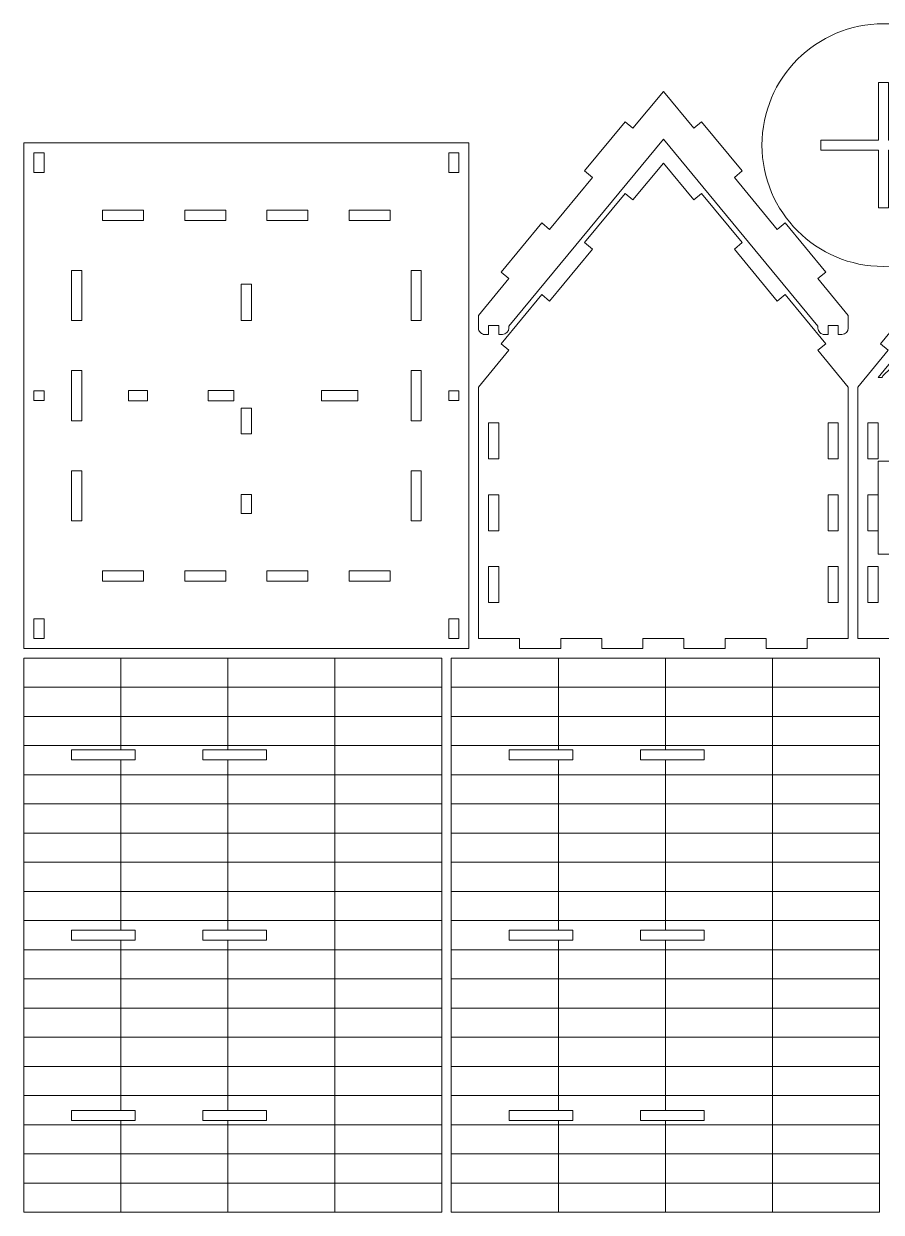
# Model space of a CAD drawing. Header units: millimetres. Extents: x -281 to 281, y -187 to 187.
# Drawn here: x -281 to -11.9, y -186.6 to 186.6 of the extents above; entities that cross this region are included whole.
import ezdxf

# ---------------------------------------------------------------- set-up
doc = ezdxf.new("R2010")
doc.units = ezdxf.units.MM
doc.header["$MEASUREMENT"] = 0
doc.layers.add('Camada 1', color=7, linetype='Continuous')

msp = doc.modelspace()

# ---------------------------------------------------------------- linework, layer by layer
at = {"layer": 'Camada 1', "color": 250, "lineweight": 9}
for points, knots in [([(-49.3652, 148.4701), (-49.3653, 127.4281), (-32.3074, 110.3701), (-11.2654, 110.3701), (-11.2654, 110.3701), (9.7767, 110.37), (26.8347, 127.4279), (26.8348, 148.4701), (26.8348, 148.4701), (26.8348, 169.5121), (9.7769, 186.5701), (-11.2651, 186.5701), (-11.2651, 186.5701), (-32.3072, 186.5701), (-49.3651, 169.5121), (-49.3652, 148.4701)], [0, 0, 0, 0, 0.2, 0.2, 0.2, 0.2, 0.4, 0.4, 0.4, 0.4, 0.6, 0.6, 0.6, 0.6, 1, 1, 1, 1]), ([(-12.8527, 146.8826), (-12.8527, 146.8826), (-30.9192, 146.8826), (-30.9192, 146.8826), (-30.9192, 146.8826), (-30.9192, 146.8826), (-30.9192, 150.0576), (-30.9192, 150.0576), (-30.9192, 150.0576), (-30.9192, 150.0576), (-12.8527, 150.0576), (-12.8527, 150.0576), (-12.8527, 150.0576), (-12.8527, 150.0576), (-12.8527, 168.1241), (-12.8527, 168.1241), (-12.8527, 168.1241), (-12.8527, 168.1241), (-9.6777, 168.1241), (-9.6777, 168.1241), (-9.6777, 168.1241), (-9.6777, 168.1241), (-9.6777, 150.0576), (-9.6777, 150.0576), (-9.6777, 150.0576), (-9.6777, 150.0576), (8.3888, 150.0576), (8.3888, 150.0576), (8.3888, 150.0576), (8.3888, 150.0576), (8.3888, 146.8826), (8.3888, 146.8826), (8.3888, 146.8826), (8.3888, 146.8826), (-9.6777, 146.8826), (-9.6777, 146.8826), (-9.6777, 146.8826), (-9.6777, 146.8826), (-9.6777, 128.816), (-9.6777, 128.816), (-9.6777, 128.816), (-9.6777, 128.816), (-12.8527, 128.816), (-12.8527, 128.816), (-12.8527, 128.816), (-12.8527, 128.816), (-12.8527, 146.8826), (-12.8527, 146.8826)], [0, 0, 0, 0, 0.07692308, 0.07692308, 0.07692308, 0.07692308, 0.15384615, 0.15384615, 0.15384615, 0.15384615, 0.23076923, 0.23076923, 0.23076923, 0.23076923, 0.30769231, 0.30769231, 0.30769231, 0.30769231, 0.38461538, 0.38461538, 0.38461538, 0.38461538, 0.46153846, 0.46153846, 0.46153846, 0.46153846, 0.53846154, 0.53846154, 0.53846154, 0.53846154, 0.61538462, 0.61538462, 0.61538462, 0.61538462, 0.69230769, 0.69230769, 0.69230769, 0.69230769, 0.76923077, 0.76923077, 0.76923077, 0.76923077, 0.84615385, 0.84615385, 0.84615385, 0.84615385, 1, 1, 1, 1]), ([(-44.5517, 122.0185), (-44.5517, 122.0185), (-58.0267, 138.35), (-58.0267, 138.35), (-58.0267, 138.35), (-58.0267, 138.35), (-55.5777, 140.3706), (-55.5777, 140.3706), (-55.5777, 140.3706), (-55.5777, 140.3706), (-68.3063, 155.7974), (-68.3063, 155.7974), (-68.3063, 155.7974), (-68.3063, 155.7974), (-70.7553, 153.7768), (-70.7553, 153.7768), (-70.7553, 153.7768), (-70.7553, 153.7768), (-80.3016, 165.3467), (-80.3016, 165.3467), (-80.3016, 165.3467), (-80.3016, 165.3467), (-89.848, 153.7768), (-89.848, 153.7768), (-89.848, 153.7768), (-89.848, 153.7768), (-92.297, 155.7974), (-92.297, 155.7974), (-92.297, 155.7974), (-92.297, 155.7974), (-105.0256, 140.3706), (-105.0256, 140.3706), (-105.0256, 140.3706), (-105.0256, 140.3706), (-102.5766, 138.35), (-102.5766, 138.35), (-102.5766, 138.35), (-102.5766, 138.35), (-116.0516, 122.0185), (-116.0516, 122.0185), (-116.0516, 122.0185), (-116.0516, 122.0185), (-118.5006, 124.0391), (-118.5006, 124.0391), (-118.5006, 124.0391), (-118.5006, 124.0391), (-131.2292, 108.6125), (-131.2292, 108.6125), (-131.2292, 108.6125), (-131.2292, 108.6125), (-128.7802, 106.5917), (-128.7802, 106.5917), (-128.7802, 106.5917), (-128.7802, 106.5917), (-138.3266, 95.0218), (-138.3266, 95.0218), (-138.3266, 95.0218), (-138.3266, 95.0218), (-138.3266, 91.0218), (-138.3266, 91.0218), (-138.3266, 91.0218), (-138.3266, 90.4914), (-138.1159, 89.9827), (-137.7408, 89.6075), (-137.7408, 89.6075), (-137.3657, 89.2324), (-136.857, 89.0218), (-136.3266, 89.0218), (-136.3266, 89.0218), (-136.3266, 89.0218), (-135.1516, 89.0218), (-135.1516, 89.0218), (-135.1516, 89.0218), (-135.1516, 89.0218), (-135.1516, 91.8468), (-135.1516, 91.8468), (-135.1516, 91.8468), (-135.1516, 91.8468), (-131.9766, 91.8468), (-131.9766, 91.8468), (-131.9766, 91.8468), (-131.9766, 91.8468), (-131.9766, 89.0218), (-131.9766, 89.0218), (-131.9766, 89.0218), (-131.9766, 89.0218), (-130.8016, 89.0218), (-130.8016, 89.0218), (-130.8016, 89.0218), (-129.697, 89.0218), (-128.8016, 89.9171), (-128.8016, 91.0218), (-128.8016, 91.0218), (-128.8016, 91.0218), (-128.8016, 91.5995), (-128.8016, 91.5995), (-128.8016, 91.5995), (-128.8016, 91.5995), (-80.3016, 150.3805), (-80.3016, 150.3805), (-80.3016, 150.3805), (-80.3016, 150.3805), (-31.8017, 91.5995), (-31.8017, 91.5995), (-31.8017, 91.5995), (-31.8017, 91.5995), (-31.8017, 91.0218), (-31.8017, 91.0218), (-31.8017, 91.0218), (-31.8017, 90.4914), (-31.591, 89.9827), (-31.2159, 89.6075), (-31.2159, 89.6075), (-30.8408, 89.2324), (-30.3321, 89.0218), (-29.8017, 89.0218), (-29.8017, 89.0218), (-29.8017, 89.0218), (-28.6267, 89.0218), (-28.6267, 89.0218), (-28.6267, 89.0218), (-28.6267, 89.0218), (-28.6267, 91.8468), (-28.6267, 91.8468), (-28.6267, 91.8468), (-28.6267, 91.8468), (-25.4517, 91.8468), (-25.4517, 91.8468), (-25.4517, 91.8468), (-25.4517, 91.8468), (-25.4517, 89.0218), (-25.4517, 89.0218), (-25.4517, 89.0218), (-25.4517, 89.0218), (-24.2767, 89.0218), (-24.2767, 89.0218), (-24.2767, 89.0218), (-23.1721, 89.0218), (-22.2767, 89.9171), (-22.2767, 91.0218), (-22.2767, 91.0218), (-22.2767, 91.0218), (-22.2767, 95.0218), (-22.2767, 95.0218), (-22.2767, 95.0218), (-22.2767, 95.0218), (-31.8231, 106.5917), (-31.8231, 106.5917), (-31.8231, 106.5917), (-31.8231, 106.5917), (-29.3741, 108.6125), (-29.3741, 108.6125), (-29.3741, 108.6125), (-29.3741, 108.6125), (-42.1027, 124.0391), (-42.1027, 124.0391), (-42.1027, 124.0391), (-42.1027, 124.0391), (-44.5517, 122.0185), (-44.5517, 122.0185)], [0, 0, 0, 0, 0.02439024, 0.02439024, 0.02439024, 0.02439024, 0.04878049, 0.04878049, 0.04878049, 0.04878049, 0.07317073, 0.07317073, 0.07317073, 0.07317073, 0.09756098, 0.09756098, 0.09756098, 0.09756098, 0.12195122, 0.12195122, 0.12195122, 0.12195122, 0.14634146, 0.14634146, 0.14634146, 0.14634146, 0.17073171, 0.17073171, 0.17073171, 0.17073171, 0.19512195, 0.19512195, 0.19512195, 0.19512195, 0.2195122, 0.2195122, 0.2195122, 0.2195122, 0.24390244, 0.24390244, 0.24390244, 0.24390244, 0.26829268, 0.26829268, 0.26829268, 0.26829268, 0.29268293, 0.29268293, 0.29268293, 0.29268293, 0.31707317, 0.31707317, 0.31707317, 0.31707317, 0.34146341, 0.34146341, 0.34146341, 0.34146341, 0.36585366, 0.36585366, 0.36585366, 0.36585366, 0.3902439, 0.3902439, 0.3902439, 0.3902439, 0.41463415, 0.41463415, 0.41463415, 0.41463415, 0.43902439, 0.43902439, 0.43902439, 0.43902439, 0.46341463, 0.46341463, 0.46341463, 0.46341463, 0.48780488, 0.48780488, 0.48780488, 0.48780488, 0.51219512, 0.51219512, 0.51219512, 0.51219512, 0.53658537, 0.53658537, 0.53658537, 0.53658537, 0.56097561, 0.56097561, 0.56097561, 0.56097561, 0.58536585, 0.58536585, 0.58536585, 0.58536585, 0.6097561, 0.6097561, 0.6097561, 0.6097561, 0.63414634, 0.63414634, 0.63414634, 0.63414634, 0.65853659, 0.65853659, 0.65853659, 0.65853659, 0.68292683, 0.68292683, 0.68292683, 0.68292683, 0.70731707, 0.70731707, 0.70731707, 0.70731707, 0.73170732, 0.73170732, 0.73170732, 0.73170732, 0.75609756, 0.75609756, 0.75609756, 0.75609756, 0.7804878, 0.7804878, 0.7804878, 0.7804878, 0.80487805, 0.80487805, 0.80487805, 0.80487805, 0.82926829, 0.82926829, 0.82926829, 0.82926829, 0.85365854, 0.85365854, 0.85365854, 0.85365854, 0.87804878, 0.87804878, 0.87804878, 0.87804878, 0.90243902, 0.90243902, 0.90243902, 0.90243902, 0.92682927, 0.92682927, 0.92682927, 0.92682927, 0.95121951, 0.95121951, 0.95121951, 0.95121951, 1, 1, 1, 1]), ([(-281.0266, 149.1801), (-281.0266, 149.1801), (-281.0266, -9.5699), (-281.0266, -9.5699), (-281.0266, -9.5699), (-281.0266, -9.5699), (-141.3266, -9.5699), (-141.3266, -9.5699), (-141.3266, -9.5699), (-141.3266, -9.5699), (-141.3266, 149.1801), (-141.3266, 149.1801), (-141.3266, 149.1801), (-141.3266, 149.1801), (-281.0266, 149.1801), (-281.0266, 149.1801)], [0, 0, 0, 0, 0.2, 0.2, 0.2, 0.2, 0.4, 0.4, 0.4, 0.4, 0.6, 0.6, 0.6, 0.6, 1, 1, 1, 1]), ([(-274.6766, 139.83), (-274.6766, 139.83), (-277.8516, 139.83), (-277.8516, 139.83), (-277.8516, 139.83), (-277.8516, 139.83), (-277.8516, 146.0051), (-277.8516, 146.0051), (-277.8516, 146.0051), (-277.8516, 146.0051), (-274.6766, 146.0051), (-274.6766, 146.0051), (-274.6766, 146.0051), (-274.6766, 146.0051), (-274.6766, 139.83), (-274.6766, 139.83)], [0, 0, 0, 0, 0.2, 0.2, 0.2, 0.2, 0.4, 0.4, 0.4, 0.4, 0.6, 0.6, 0.6, 0.6, 1, 1, 1, 1]), ([(-147.6766, 139.83), (-147.6766, 139.83), (-147.6766, 146.0051), (-147.6766, 146.0051), (-147.6766, 146.0051), (-147.6766, 146.0051), (-144.5016, 146.0051), (-144.5016, 146.0051), (-144.5016, 146.0051), (-144.5016, 146.0051), (-144.5016, 139.83), (-144.5016, 139.83), (-144.5016, 139.83), (-144.5016, 139.83), (-147.6766, 139.83), (-147.6766, 139.83)], [0, 0, 0, 0, 0.2, 0.2, 0.2, 0.2, 0.4, 0.4, 0.4, 0.4, 0.6, 0.6, 0.6, 0.6, 1, 1, 1, 1]), ([(-138.3266, 72.5051), (-138.3266, 72.5051), (-138.3266, -6.3949), (-138.3266, -6.3949), (-138.3266, -6.3949), (-138.3266, -6.3949), (-125.4322, -6.3949), (-125.4322, -6.3949), (-125.4322, -6.3949), (-125.4322, -6.3949), (-125.4322, -9.5699), (-125.4322, -9.5699), (-125.4322, -9.5699), (-125.4322, -9.5699), (-112.5377, -9.5699), (-112.5377, -9.5699), (-112.5377, -9.5699), (-112.5377, -9.5699), (-112.5377, -6.3949), (-112.5377, -6.3949), (-112.5377, -6.3949), (-112.5377, -6.3949), (-99.6433, -6.3949), (-99.6433, -6.3949), (-99.6433, -6.3949), (-99.6433, -6.3949), (-99.6433, -9.5699), (-99.6433, -9.5699), (-99.6433, -9.5699), (-99.6433, -9.5699), (-86.7488, -9.5699), (-86.7488, -9.5699), (-86.7488, -9.5699), (-86.7488, -9.5699), (-86.7488, -6.3949), (-86.7488, -6.3949), (-86.7488, -6.3949), (-86.7488, -6.3949), (-73.8544, -6.3949), (-73.8544, -6.3949), (-73.8544, -6.3949), (-73.8544, -6.3949), (-73.8544, -9.5699), (-73.8544, -9.5699), (-73.8544, -9.5699), (-73.8544, -9.5699), (-60.96, -9.5699), (-60.96, -9.5699), (-60.96, -9.5699), (-60.96, -9.5699), (-60.96, -6.3949), (-60.96, -6.3949), (-60.96, -6.3949), (-60.96, -6.3949), (-48.0656, -6.3949), (-48.0656, -6.3949), (-48.0656, -6.3949), (-48.0656, -6.3949), (-48.0656, -9.5699), (-48.0656, -9.5699), (-48.0656, -9.5699), (-48.0656, -9.5699), (-35.1711, -9.5699), (-35.1711, -9.5699), (-35.1711, -9.5699), (-35.1711, -9.5699), (-35.1711, -6.3949), (-35.1711, -6.3949), (-35.1711, -6.3949), (-35.1711, -6.3949), (-22.2767, -6.3949), (-22.2767, -6.3949), (-22.2767, -6.3949), (-22.2767, -6.3949), (-22.2767, 72.5051), (-22.2767, 72.5051), (-22.2767, 72.5051), (-22.2767, 72.5051), (-31.8231, 84.075), (-31.8231, 84.075), (-31.8231, 84.075), (-31.8231, 84.075), (-29.3741, 86.0957), (-29.3741, 86.0957), (-29.3741, 86.0957), (-29.3741, 86.0957), (-42.1027, 101.5224), (-42.1027, 101.5224), (-42.1027, 101.5224), (-42.1027, 101.5224), (-44.5517, 99.5019), (-44.5517, 99.5019), (-44.5517, 99.5019), (-44.5517, 99.5019), (-58.0267, 115.8333), (-58.0267, 115.8333), (-58.0267, 115.8333), (-58.0267, 115.8333), (-55.5777, 117.854), (-55.5777, 117.854), (-55.5777, 117.854), (-55.5777, 117.854), (-68.3063, 133.2807), (-68.3063, 133.2807), (-68.3063, 133.2807), (-68.3063, 133.2807), (-70.7553, 131.2601), (-70.7553, 131.2601), (-70.7553, 131.2601), (-70.7553, 131.2601), (-80.3016, 142.8301), (-80.3016, 142.8301), (-80.3016, 142.8301), (-80.3016, 142.8301), (-89.848, 131.2601), (-89.848, 131.2601), (-89.848, 131.2601), (-89.848, 131.2601), (-92.297, 133.2807), (-92.297, 133.2807), (-92.297, 133.2807), (-92.297, 133.2807), (-105.0256, 117.854), (-105.0256, 117.854), (-105.0256, 117.854), (-105.0256, 117.854), (-102.5766, 115.8333), (-102.5766, 115.8333), (-102.5766, 115.8333), (-102.5766, 115.8333), (-116.0516, 99.5019), (-116.0516, 99.5019), (-116.0516, 99.5019), (-116.0516, 99.5019), (-118.5006, 101.5224), (-118.5006, 101.5224), (-118.5006, 101.5224), (-118.5006, 101.5224), (-131.2292, 86.0957), (-131.2292, 86.0957), (-131.2292, 86.0957), (-131.2292, 86.0957), (-128.7802, 84.075), (-128.7802, 84.075), (-128.7802, 84.075), (-128.7802, 84.075), (-138.3266, 72.5051), (-138.3266, 72.5051)], [0, 0, 0, 0, 0.02631579, 0.02631579, 0.02631579, 0.02631579, 0.05263158, 0.05263158, 0.05263158, 0.05263158, 0.07894737, 0.07894737, 0.07894737, 0.07894737, 0.10526316, 0.10526316, 0.10526316, 0.10526316, 0.13157895, 0.13157895, 0.13157895, 0.13157895, 0.15789474, 0.15789474, 0.15789474, 0.15789474, 0.18421053, 0.18421053, 0.18421053, 0.18421053, 0.21052632, 0.21052632, 0.21052632, 0.21052632, 0.23684211, 0.23684211, 0.23684211, 0.23684211, 0.26315789, 0.26315789, 0.26315789, 0.26315789, 0.28947368, 0.28947368, 0.28947368, 0.28947368, 0.31578947, 0.31578947, 0.31578947, 0.31578947, 0.34210526, 0.34210526, 0.34210526, 0.34210526, 0.36842105, 0.36842105, 0.36842105, 0.36842105, 0.39473684, 0.39473684, 0.39473684, 0.39473684, 0.42105263, 0.42105263, 0.42105263, 0.42105263, 0.44736842, 0.44736842, 0.44736842, 0.44736842, 0.47368421, 0.47368421, 0.47368421, 0.47368421, 0.5, 0.5, 0.5, 0.5, 0.52631579, 0.52631579, 0.52631579, 0.52631579, 0.55263158, 0.55263158, 0.55263158, 0.55263158, 0.57894737, 0.57894737, 0.57894737, 0.57894737, 0.60526316, 0.60526316, 0.60526316, 0.60526316, 0.63157895, 0.63157895, 0.63157895, 0.63157895, 0.65789474, 0.65789474, 0.65789474, 0.65789474, 0.68421053, 0.68421053, 0.68421053, 0.68421053, 0.71052632, 0.71052632, 0.71052632, 0.71052632, 0.73684211, 0.73684211, 0.73684211, 0.73684211, 0.76315789, 0.76315789, 0.76315789, 0.76315789, 0.78947368, 0.78947368, 0.78947368, 0.78947368, 0.81578947, 0.81578947, 0.81578947, 0.81578947, 0.84210526, 0.84210526, 0.84210526, 0.84210526, 0.86842105, 0.86842105, 0.86842105, 0.86842105, 0.89473684, 0.89473684, 0.89473684, 0.89473684, 0.92105263, 0.92105263, 0.92105263, 0.92105263, 0.94736842, 0.94736842, 0.94736842, 0.94736842, 1, 1, 1, 1]), ([(-19.2767, 72.5051), (-19.2767, 72.5051), (-19.2767, -6.3949), (-19.2767, -6.3949), (-19.2767, -6.3949), (-19.2767, -6.3949), (-6.3823, -6.3949), (-6.3823, -6.3949), (-6.3823, -6.3949), (-6.3823, -6.3949), (-6.3823, -9.5699), (-6.3823, -9.5699), (-6.3823, -9.5699), (-6.3823, -9.5699), (6.5122, -9.5699), (6.5122, -9.5699), (6.5122, -9.5699), (6.5122, -9.5699), (6.5122, -6.3949), (6.5122, -6.3949), (6.5122, -6.3949), (6.5122, -6.3949), (19.4066, -6.3949), (19.4066, -6.3949), (19.4066, -6.3949), (19.4066, -6.3949), (19.4066, -9.5699), (19.4066, -9.5699), (19.4066, -9.5699), (19.4066, -9.5699), (32.3011, -9.5699), (32.3011, -9.5699), (32.3011, -9.5699), (32.3011, -9.5699), (32.3011, -6.3949), (32.3011, -6.3949), (32.3011, -6.3949), (32.3011, -6.3949), (45.1955, -6.3949), (45.1955, -6.3949), (45.1955, -6.3949), (45.1955, -6.3949), (45.1955, -9.5699), (45.1955, -9.5699), (45.1955, -9.5699), (45.1955, -9.5699), (58.09, -9.5699), (58.09, -9.5699), (58.09, -9.5699), (58.09, -9.5699), (58.09, -6.3949), (58.09, -6.3949), (58.09, -6.3949), (58.09, -6.3949), (70.9844, -6.3949), (70.9844, -6.3949), (70.9844, -6.3949), (70.9844, -6.3949), (70.9844, -9.5699), (70.9844, -9.5699), (70.9844, -9.5699), (70.9844, -9.5699), (83.8789, -9.5699), (83.8789, -9.5699), (83.8789, -9.5699), (83.8789, -9.5699), (83.8789, -6.3949), (83.8789, -6.3949), (83.8789, -6.3949), (83.8789, -6.3949), (96.7733, -6.3949), (96.7733, -6.3949), (96.7733, -6.3949), (96.7733, -6.3949), (96.7733, 72.5051), (96.7733, 72.5051), (96.7733, 72.5051), (96.7733, 72.5051), (87.2269, 84.075), (87.2269, 84.075), (87.2269, 84.075), (87.2269, 84.075), (89.6759, 86.0957), (89.6759, 86.0957), (89.6759, 86.0957), (89.6759, 86.0957), (76.9473, 101.5224), (76.9473, 101.5224), (76.9473, 101.5224), (76.9473, 101.5224), (74.4983, 99.5019), (74.4983, 99.5019), (74.4983, 99.5019), (74.4983, 99.5019), (61.0233, 115.8333), (61.0233, 115.8333), (61.0233, 115.8333), (61.0233, 115.8333), (63.4723, 117.854), (63.4723, 117.854), (63.4723, 117.854), (63.4723, 117.854), (50.7437, 133.2807), (50.7437, 133.2807), (50.7437, 133.2807), (50.7437, 133.2807), (48.2947, 131.2601), (48.2947, 131.2601), (48.2947, 131.2601), (48.2947, 131.2601), (38.7483, 142.8301), (38.7483, 142.8301), (38.7483, 142.8301), (38.7483, 142.8301), (29.2019, 131.2601), (29.2019, 131.2601), (29.2019, 131.2601), (29.2019, 131.2601), (26.7529, 133.2807), (26.7529, 133.2807), (26.7529, 133.2807), (26.7529, 133.2807), (14.0243, 117.854), (14.0243, 117.854), (14.0243, 117.854), (14.0243, 117.854), (16.4733, 115.8333), (16.4733, 115.8333), (16.4733, 115.8333), (16.4733, 115.8333), (2.9983, 99.5019), (2.9983, 99.5019), (2.9983, 99.5019), (2.9983, 99.5019), (0.5493, 101.5224), (0.5493, 101.5224), (0.5493, 101.5224), (0.5493, 101.5224), (-12.1793, 86.0957), (-12.1793, 86.0957), (-12.1793, 86.0957), (-12.1793, 86.0957), (-9.7303, 84.075), (-9.7303, 84.075), (-9.7303, 84.075), (-9.7303, 84.075), (-19.2767, 72.5051), (-19.2767, 72.5051)], [0, 0, 0, 0, 0.02631579, 0.02631579, 0.02631579, 0.02631579, 0.05263158, 0.05263158, 0.05263158, 0.05263158, 0.07894737, 0.07894737, 0.07894737, 0.07894737, 0.10526316, 0.10526316, 0.10526316, 0.10526316, 0.13157895, 0.13157895, 0.13157895, 0.13157895, 0.15789474, 0.15789474, 0.15789474, 0.15789474, 0.18421053, 0.18421053, 0.18421053, 0.18421053, 0.21052632, 0.21052632, 0.21052632, 0.21052632, 0.23684211, 0.23684211, 0.23684211, 0.23684211, 0.26315789, 0.26315789, 0.26315789, 0.26315789, 0.28947368, 0.28947368, 0.28947368, 0.28947368, 0.31578947, 0.31578947, 0.31578947, 0.31578947, 0.34210526, 0.34210526, 0.34210526, 0.34210526, 0.36842105, 0.36842105, 0.36842105, 0.36842105, 0.39473684, 0.39473684, 0.39473684, 0.39473684, 0.42105263, 0.42105263, 0.42105263, 0.42105263, 0.44736842, 0.44736842, 0.44736842, 0.44736842, 0.47368421, 0.47368421, 0.47368421, 0.47368421, 0.5, 0.5, 0.5, 0.5, 0.52631579, 0.52631579, 0.52631579, 0.52631579, 0.55263158, 0.55263158, 0.55263158, 0.55263158, 0.57894737, 0.57894737, 0.57894737, 0.57894737, 0.60526316, 0.60526316, 0.60526316, 0.60526316, 0.63157895, 0.63157895, 0.63157895, 0.63157895, 0.65789474, 0.65789474, 0.65789474, 0.65789474, 0.68421053, 0.68421053, 0.68421053, 0.68421053, 0.71052632, 0.71052632, 0.71052632, 0.71052632, 0.73684211, 0.73684211, 0.73684211, 0.73684211, 0.76315789, 0.76315789, 0.76315789, 0.76315789, 0.78947368, 0.78947368, 0.78947368, 0.78947368, 0.81578947, 0.81578947, 0.81578947, 0.81578947, 0.84210526, 0.84210526, 0.84210526, 0.84210526, 0.86842105, 0.86842105, 0.86842105, 0.86842105, 0.89473684, 0.89473684, 0.89473684, 0.89473684, 0.92105263, 0.92105263, 0.92105263, 0.92105263, 0.94736842, 0.94736842, 0.94736842, 0.94736842, 1, 1, 1, 1]), ([(-243.4127, 124.83), (-243.4127, 124.83), (-256.3072, 124.83), (-256.3072, 124.83), (-256.3072, 124.83), (-256.3072, 124.83), (-256.3072, 128.005), (-256.3072, 128.005), (-256.3072, 128.005), (-256.3072, 128.005), (-243.4127, 128.005), (-243.4127, 128.005), (-243.4127, 128.005), (-243.4127, 128.005), (-243.4127, 124.83), (-243.4127, 124.83)], [0, 0, 0, 0, 0.2, 0.2, 0.2, 0.2, 0.4, 0.4, 0.4, 0.4, 0.6, 0.6, 0.6, 0.6, 1, 1, 1, 1]), ([(-230.5183, 124.83), (-230.5183, 124.83), (-230.5183, 128.005), (-230.5183, 128.005), (-230.5183, 128.005), (-230.5183, 128.005), (-217.6238, 128.005), (-217.6238, 128.005), (-217.6238, 128.005), (-217.6238, 128.005), (-217.6238, 124.83), (-217.6238, 124.83), (-217.6238, 124.83), (-217.6238, 124.83), (-230.5183, 124.83), (-230.5183, 124.83)], [0, 0, 0, 0, 0.2, 0.2, 0.2, 0.2, 0.4, 0.4, 0.4, 0.4, 0.6, 0.6, 0.6, 0.6, 1, 1, 1, 1]), ([(-204.7294, 124.83), (-204.7294, 124.83), (-204.7294, 128.005), (-204.7294, 128.005), (-204.7294, 128.005), (-204.7294, 128.005), (-191.8349, 128.005), (-191.8349, 128.005), (-191.8349, 128.005), (-191.8349, 128.005), (-191.8349, 124.83), (-191.8349, 124.83), (-191.8349, 124.83), (-191.8349, 124.83), (-204.7294, 124.83), (-204.7294, 124.83)], [0, 0, 0, 0, 0.2, 0.2, 0.2, 0.2, 0.4, 0.4, 0.4, 0.4, 0.6, 0.6, 0.6, 0.6, 1, 1, 1, 1]), ([(-166.046, 124.83), (-166.046, 124.83), (-178.9405, 124.83), (-178.9405, 124.83), (-178.9405, 124.83), (-178.9405, 124.83), (-178.9405, 128.005), (-178.9405, 128.005), (-178.9405, 128.005), (-178.9405, 128.005), (-166.046, 128.005), (-166.046, 128.005), (-166.046, 128.005), (-166.046, 128.005), (-166.046, 124.83), (-166.046, 124.83)], [0, 0, 0, 0, 0.2, 0.2, 0.2, 0.2, 0.4, 0.4, 0.4, 0.4, 0.6, 0.6, 0.6, 0.6, 1, 1, 1, 1]), ([(-262.8516, 93.3871), (-262.8516, 93.3871), (-266.0266, 93.3871), (-266.0266, 93.3871), (-266.0266, 93.3871), (-266.0266, 93.3871), (-266.0266, 109.1086), (-266.0266, 109.1086), (-266.0266, 109.1086), (-266.0266, 109.1086), (-262.8516, 109.1086), (-262.8516, 109.1086), (-262.8516, 109.1086), (-262.8516, 109.1086), (-262.8516, 93.3871), (-262.8516, 93.3871)], [0, 0, 0, 0, 0.2, 0.2, 0.2, 0.2, 0.4, 0.4, 0.4, 0.4, 0.6, 0.6, 0.6, 0.6, 1, 1, 1, 1]), ([(-159.5016, 93.3871), (-159.5016, 93.3871), (-159.5016, 109.1086), (-159.5016, 109.1086), (-159.5016, 109.1086), (-159.5016, 109.1086), (-156.3266, 109.1086), (-156.3266, 109.1086), (-156.3266, 109.1086), (-156.3266, 109.1086), (-156.3266, 93.3871), (-156.3266, 93.3871), (-156.3266, 93.3871), (-156.3266, 93.3871), (-159.5016, 93.3871), (-159.5016, 93.3871)], [0, 0, 0, 0, 0.2, 0.2, 0.2, 0.2, 0.4, 0.4, 0.4, 0.4, 0.6, 0.6, 0.6, 0.6, 1, 1, 1, 1]), ([(-212.7641, 93.384), (-212.7641, 93.384), (-212.7641, 104.8376), (-212.7641, 104.8376), (-212.7641, 104.8376), (-212.7641, 104.8376), (-209.5891, 104.8376), (-209.5891, 104.8376), (-209.5891, 104.8376), (-209.5891, 104.8376), (-209.5891, 93.384), (-209.5891, 93.384), (-209.5891, 93.384), (-209.5891, 93.384), (-212.7641, 93.384), (-212.7641, 93.384)], [0, 0, 0, 0, 0.2, 0.2, 0.2, 0.2, 0.4, 0.4, 0.4, 0.4, 0.6, 0.6, 0.6, 0.6, 1, 1, 1, 1]), ([(-6.0293, 80.2777), (-6.0293, 80.2777), (-6.1284, 80.2257), (-6.1284, 80.2257), (-6.1284, 80.2257), (-8.0629, 79.2038), (-9.5415, 77.988), (-11.0659, 76.4213), (-11.0659, 76.4213), (-11.3246, 76.1555), (-11.5406, 75.8455), (-11.7183, 75.505), (-11.7183, 75.505), (-11.7183, 75.505), (-12.9121, 75.505), (-12.9121, 75.505), (-12.9121, 75.505), (-12.9121, 75.505), (-7.6804, 81.8458), (-7.6804, 81.8458), (-7.6804, 81.8458), (-7.4808, 81.7357), (-7.3197, 81.6312), (-7.2274, 81.5415), (-7.2274, 81.5415), (-6.8258, 81.151), (-6.4057, 80.7258), (-6.0293, 80.2777)], [0, 0, 0, 0, 0.125, 0.125, 0.125, 0.125, 0.25, 0.25, 0.25, 0.25, 0.375, 0.375, 0.375, 0.375, 0.5, 0.5, 0.5, 0.5, 0.625, 0.625, 0.625, 0.625, 0.75, 0.75, 0.75, 0.75, 1, 1, 1, 1]), ([(-262.8516, 77.6657), (-262.8516, 77.6657), (-262.8516, 61.9444), (-262.8516, 61.9444), (-262.8516, 61.9444), (-262.8516, 61.9444), (-266.0266, 61.9444), (-266.0266, 61.9444), (-266.0266, 61.9444), (-266.0266, 61.9444), (-266.0266, 77.6657), (-266.0266, 77.6657), (-266.0266, 77.6657), (-266.0266, 77.6657), (-262.8516, 77.6657), (-262.8516, 77.6657)], [0, 0, 0, 0, 0.2, 0.2, 0.2, 0.2, 0.4, 0.4, 0.4, 0.4, 0.6, 0.6, 0.6, 0.6, 1, 1, 1, 1]), ([(-159.5016, 61.9444), (-159.5016, 61.9444), (-159.5016, 77.6657), (-159.5016, 77.6657), (-159.5016, 77.6657), (-159.5016, 77.6657), (-156.3266, 77.6657), (-156.3266, 77.6657), (-156.3266, 77.6657), (-156.3266, 77.6657), (-156.3266, 61.9444), (-156.3266, 61.9444), (-156.3266, 61.9444), (-156.3266, 61.9444), (-159.5016, 61.9444), (-159.5016, 61.9444)], [0, 0, 0, 0, 0.2, 0.2, 0.2, 0.2, 0.4, 0.4, 0.4, 0.4, 0.6, 0.6, 0.6, 0.6, 1, 1, 1, 1]), ([(-274.6766, 68.3051), (-274.6766, 68.3051), (-277.8516, 68.3051), (-277.8516, 68.3051), (-277.8516, 68.3051), (-277.8516, 68.3051), (-277.8516, 71.305), (-277.8516, 71.305), (-277.8516, 71.305), (-277.8516, 71.305), (-274.6766, 71.305), (-274.6766, 71.305), (-274.6766, 71.305), (-274.6766, 71.305), (-274.6766, 68.3051), (-274.6766, 68.3051)], [0, 0, 0, 0, 0.2, 0.2, 0.2, 0.2, 0.4, 0.4, 0.4, 0.4, 0.6, 0.6, 0.6, 0.6, 1, 1, 1, 1]), ([(-248.157, 68.2176), (-248.157, 68.2176), (-248.157, 71.3926), (-248.157, 71.3926), (-248.157, 71.3926), (-248.157, 71.3926), (-242.157, 71.3926), (-242.157, 71.3926), (-242.157, 71.3926), (-242.157, 71.3926), (-242.157, 68.2176), (-242.157, 68.2176), (-242.157, 68.2176), (-242.157, 68.2176), (-248.157, 68.2176), (-248.157, 68.2176)], [0, 0, 0, 0, 0.2, 0.2, 0.2, 0.2, 0.4, 0.4, 0.4, 0.4, 0.6, 0.6, 0.6, 0.6, 1, 1, 1, 1]), ([(-223.129, 68.2176), (-223.129, 68.2176), (-223.129, 71.3926), (-223.129, 71.3926), (-223.129, 71.3926), (-223.129, 71.3926), (-215.129, 71.3926), (-215.129, 71.3926), (-215.129, 71.3926), (-215.129, 71.3926), (-215.129, 68.2176), (-215.129, 68.2176), (-215.129, 68.2176), (-215.129, 68.2176), (-223.129, 68.2176), (-223.129, 68.2176)], [0, 0, 0, 0, 0.2, 0.2, 0.2, 0.2, 0.4, 0.4, 0.4, 0.4, 0.6, 0.6, 0.6, 0.6, 1, 1, 1, 1]), ([(-187.5977, 68.2176), (-187.5977, 68.2176), (-187.5977, 71.3926), (-187.5977, 71.3926), (-187.5977, 71.3926), (-187.5977, 71.3926), (-176.1441, 71.3926), (-176.1441, 71.3926), (-176.1441, 71.3926), (-176.1441, 71.3926), (-176.1441, 68.2176), (-176.1441, 68.2176), (-176.1441, 68.2176), (-176.1441, 68.2176), (-187.5977, 68.2176), (-187.5977, 68.2176)], [0, 0, 0, 0, 0.2, 0.2, 0.2, 0.2, 0.4, 0.4, 0.4, 0.4, 0.6, 0.6, 0.6, 0.6, 1, 1, 1, 1]), ([(-147.6766, 68.3051), (-147.6766, 68.3051), (-147.6766, 71.305), (-147.6766, 71.305), (-147.6766, 71.305), (-147.6766, 71.305), (-144.5016, 71.305), (-144.5016, 71.305), (-144.5016, 71.305), (-144.5016, 71.305), (-144.5016, 68.3051), (-144.5016, 68.3051), (-144.5016, 68.3051), (-144.5016, 68.3051), (-147.6766, 68.3051), (-147.6766, 68.3051)], [0, 0, 0, 0, 0.2, 0.2, 0.2, 0.2, 0.4, 0.4, 0.4, 0.4, 0.6, 0.6, 0.6, 0.6, 1, 1, 1, 1]), ([(-212.7641, 57.8526), (-212.7641, 57.8526), (-212.7641, 65.8527), (-212.7641, 65.8527), (-212.7641, 65.8527), (-212.7641, 65.8527), (-209.5891, 65.8527), (-209.5891, 65.8527), (-209.5891, 65.8527), (-209.5891, 65.8527), (-209.5891, 57.8526), (-209.5891, 57.8526), (-209.5891, 57.8526), (-209.5891, 57.8526), (-212.7641, 57.8526), (-212.7641, 57.8526)], [0, 0, 0, 0, 0.2, 0.2, 0.2, 0.2, 0.4, 0.4, 0.4, 0.4, 0.6, 0.6, 0.6, 0.6, 1, 1, 1, 1]), ([(-131.9766, 61.2337), (-131.9766, 61.2337), (-131.9766, 49.9622), (-131.9766, 49.9622), (-131.9766, 49.9622), (-131.9766, 49.9622), (-135.1516, 49.9622), (-135.1516, 49.9622), (-135.1516, 49.9622), (-135.1516, 49.9622), (-135.1516, 61.2337), (-135.1516, 61.2337), (-135.1516, 61.2337), (-135.1516, 61.2337), (-131.9766, 61.2337), (-131.9766, 61.2337)], [0, 0, 0, 0, 0.2, 0.2, 0.2, 0.2, 0.4, 0.4, 0.4, 0.4, 0.6, 0.6, 0.6, 0.6, 1, 1, 1, 1]), ([(-28.6267, 49.9622), (-28.6267, 49.9622), (-28.6267, 61.2337), (-28.6267, 61.2337), (-28.6267, 61.2337), (-28.6267, 61.2337), (-25.4517, 61.2337), (-25.4517, 61.2337), (-25.4517, 61.2337), (-25.4517, 61.2337), (-25.4517, 49.9622), (-25.4517, 49.9622), (-25.4517, 49.9622), (-25.4517, 49.9622), (-28.6267, 49.9622), (-28.6267, 49.9622)], [0, 0, 0, 0, 0.2, 0.2, 0.2, 0.2, 0.4, 0.4, 0.4, 0.4, 0.6, 0.6, 0.6, 0.6, 1, 1, 1, 1]), ([(-12.9267, 61.2337), (-12.9267, 61.2337), (-12.9267, 49.9622), (-12.9267, 49.9622), (-12.9267, 49.9622), (-12.9267, 49.9622), (-16.1017, 49.9622), (-16.1017, 49.9622), (-16.1017, 49.9622), (-16.1017, 49.9622), (-16.1017, 61.2337), (-16.1017, 61.2337), (-16.1017, 61.2337), (-16.1017, 61.2337), (-12.9267, 61.2337), (-12.9267, 61.2337)], [0, 0, 0, 0, 0.2, 0.2, 0.2, 0.2, 0.4, 0.4, 0.4, 0.4, 0.6, 0.6, 0.6, 0.6, 1, 1, 1, 1]), ([(-262.8516, 46.223), (-262.8516, 46.223), (-262.8516, 30.5015), (-262.8516, 30.5015), (-262.8516, 30.5015), (-262.8516, 30.5015), (-266.0266, 30.5015), (-266.0266, 30.5015), (-266.0266, 30.5015), (-266.0266, 30.5015), (-266.0266, 46.223), (-266.0266, 46.223), (-266.0266, 46.223), (-266.0266, 46.223), (-262.8516, 46.223), (-262.8516, 46.223)], [0, 0, 0, 0, 0.2, 0.2, 0.2, 0.2, 0.4, 0.4, 0.4, 0.4, 0.6, 0.6, 0.6, 0.6, 1, 1, 1, 1]), ([(-159.5016, 30.5015), (-159.5016, 30.5015), (-159.5016, 46.223), (-159.5016, 46.223), (-159.5016, 46.223), (-159.5016, 46.223), (-156.3266, 46.223), (-156.3266, 46.223), (-156.3266, 46.223), (-156.3266, 46.223), (-156.3266, 30.5015), (-156.3266, 30.5015), (-156.3266, 30.5015), (-156.3266, 30.5015), (-159.5016, 30.5015), (-159.5016, 30.5015)], [0, 0, 0, 0, 0.2, 0.2, 0.2, 0.2, 0.4, 0.4, 0.4, 0.4, 0.6, 0.6, 0.6, 0.6, 1, 1, 1, 1]), ([(-212.7641, 32.8246), (-212.7641, 32.8246), (-212.7641, 38.8247), (-212.7641, 38.8247), (-212.7641, 38.8247), (-212.7641, 38.8247), (-209.5891, 38.8247), (-209.5891, 38.8247), (-209.5891, 38.8247), (-209.5891, 38.8247), (-209.5891, 32.8246), (-209.5891, 32.8246), (-209.5891, 32.8246), (-209.5891, 32.8246), (-212.7641, 32.8246), (-212.7641, 32.8246)], [0, 0, 0, 0, 0.2, 0.2, 0.2, 0.2, 0.4, 0.4, 0.4, 0.4, 0.6, 0.6, 0.6, 0.6, 1, 1, 1, 1]), ([(-131.9766, 38.6907), (-131.9766, 38.6907), (-131.9766, 27.4193), (-131.9766, 27.4193), (-131.9766, 27.4193), (-131.9766, 27.4193), (-135.1516, 27.4193), (-135.1516, 27.4193), (-135.1516, 27.4193), (-135.1516, 27.4193), (-135.1516, 38.6907), (-135.1516, 38.6907), (-135.1516, 38.6907), (-135.1516, 38.6907), (-131.9766, 38.6907), (-131.9766, 38.6907)], [0, 0, 0, 0, 0.2, 0.2, 0.2, 0.2, 0.4, 0.4, 0.4, 0.4, 0.6, 0.6, 0.6, 0.6, 1, 1, 1, 1]), ([(-28.6267, 27.4193), (-28.6267, 27.4193), (-28.6267, 38.6907), (-28.6267, 38.6907), (-28.6267, 38.6907), (-28.6267, 38.6907), (-25.4517, 38.6907), (-25.4517, 38.6907), (-25.4517, 38.6907), (-25.4517, 38.6907), (-25.4517, 27.4193), (-25.4517, 27.4193), (-25.4517, 27.4193), (-25.4517, 27.4193), (-28.6267, 27.4193), (-28.6267, 27.4193)], [0, 0, 0, 0, 0.2, 0.2, 0.2, 0.2, 0.4, 0.4, 0.4, 0.4, 0.6, 0.6, 0.6, 0.6, 1, 1, 1, 1]), ([(-12.9267, 38.6907), (-12.9267, 38.6907), (-12.9267, 27.4193), (-12.9267, 27.4193), (-12.9267, 27.4193), (-12.9267, 27.4193), (-16.1017, 27.4193), (-16.1017, 27.4193), (-16.1017, 27.4193), (-16.1017, 27.4193), (-16.1017, 38.6907), (-16.1017, 38.6907), (-16.1017, 38.6907), (-16.1017, 38.6907), (-12.9267, 38.6907), (-12.9267, 38.6907)], [0, 0, 0, 0, 0.2, 0.2, 0.2, 0.2, 0.4, 0.4, 0.4, 0.4, 0.6, 0.6, 0.6, 0.6, 1, 1, 1, 1]), ([(-131.9766, 16.148), (-131.9766, 16.148), (-131.9766, 4.8765), (-131.9766, 4.8765), (-131.9766, 4.8765), (-131.9766, 4.8765), (-135.1516, 4.8765), (-135.1516, 4.8765), (-135.1516, 4.8765), (-135.1516, 4.8765), (-135.1516, 16.148), (-135.1516, 16.148), (-135.1516, 16.148), (-135.1516, 16.148), (-131.9766, 16.148), (-131.9766, 16.148)], [0, 0, 0, 0, 0.2, 0.2, 0.2, 0.2, 0.4, 0.4, 0.4, 0.4, 0.6, 0.6, 0.6, 0.6, 1, 1, 1, 1]), ([(-28.6267, 4.8765), (-28.6267, 4.8765), (-28.6267, 16.148), (-28.6267, 16.148), (-28.6267, 16.148), (-28.6267, 16.148), (-25.4517, 16.148), (-25.4517, 16.148), (-25.4517, 16.148), (-25.4517, 16.148), (-25.4517, 4.8765), (-25.4517, 4.8765), (-25.4517, 4.8765), (-25.4517, 4.8765), (-28.6267, 4.8765), (-28.6267, 4.8765)], [0, 0, 0, 0, 0.2, 0.2, 0.2, 0.2, 0.4, 0.4, 0.4, 0.4, 0.6, 0.6, 0.6, 0.6, 1, 1, 1, 1]), ([(-12.9267, 16.148), (-12.9267, 16.148), (-12.9267, 4.8765), (-12.9267, 4.8765), (-12.9267, 4.8765), (-12.9267, 4.8765), (-16.1017, 4.8765), (-16.1017, 4.8765), (-16.1017, 4.8765), (-16.1017, 4.8765), (-16.1017, 16.148), (-16.1017, 16.148), (-16.1017, 16.148), (-16.1017, 16.148), (-12.9267, 16.148), (-12.9267, 16.148)], [0, 0, 0, 0, 0.2, 0.2, 0.2, 0.2, 0.4, 0.4, 0.4, 0.4, 0.6, 0.6, 0.6, 0.6, 1, 1, 1, 1]), ([(-256.3072, 14.7801), (-256.3072, 14.7801), (-243.4127, 14.7801), (-243.4127, 14.7801), (-243.4127, 14.7801), (-243.4127, 14.7801), (-243.4127, 11.6051), (-243.4127, 11.6051), (-243.4127, 11.6051), (-243.4127, 11.6051), (-256.3072, 11.6051), (-256.3072, 11.6051), (-256.3072, 11.6051), (-256.3072, 11.6051), (-256.3072, 14.7801), (-256.3072, 14.7801)], [0, 0, 0, 0, 0.2, 0.2, 0.2, 0.2, 0.4, 0.4, 0.4, 0.4, 0.6, 0.6, 0.6, 0.6, 1, 1, 1, 1]), ([(-230.5183, 11.6051), (-230.5183, 11.6051), (-230.5183, 14.7801), (-230.5183, 14.7801), (-230.5183, 14.7801), (-230.5183, 14.7801), (-217.6238, 14.7801), (-217.6238, 14.7801), (-217.6238, 14.7801), (-217.6238, 14.7801), (-217.6238, 11.6051), (-217.6238, 11.6051), (-217.6238, 11.6051), (-217.6238, 11.6051), (-230.5183, 11.6051), (-230.5183, 11.6051)], [0, 0, 0, 0, 0.2, 0.2, 0.2, 0.2, 0.4, 0.4, 0.4, 0.4, 0.6, 0.6, 0.6, 0.6, 1, 1, 1, 1]), ([(-204.7294, 11.6051), (-204.7294, 11.6051), (-204.7294, 14.7801), (-204.7294, 14.7801), (-204.7294, 14.7801), (-204.7294, 14.7801), (-191.8349, 14.7801), (-191.8349, 14.7801), (-191.8349, 14.7801), (-191.8349, 14.7801), (-191.8349, 11.6051), (-191.8349, 11.6051), (-191.8349, 11.6051), (-191.8349, 11.6051), (-204.7294, 11.6051), (-204.7294, 11.6051)], [0, 0, 0, 0, 0.2, 0.2, 0.2, 0.2, 0.4, 0.4, 0.4, 0.4, 0.6, 0.6, 0.6, 0.6, 1, 1, 1, 1]), ([(-178.9405, 11.6051), (-178.9405, 11.6051), (-178.9405, 14.7801), (-178.9405, 14.7801), (-178.9405, 14.7801), (-178.9405, 14.7801), (-166.046, 14.7801), (-166.046, 14.7801), (-166.046, 14.7801), (-166.046, 14.7801), (-166.046, 11.6051), (-166.046, 11.6051), (-166.046, 11.6051), (-166.046, 11.6051), (-178.9405, 11.6051), (-178.9405, 11.6051)], [0, 0, 0, 0, 0.2, 0.2, 0.2, 0.2, 0.4, 0.4, 0.4, 0.4, 0.6, 0.6, 0.6, 0.6, 1, 1, 1, 1]), ([(-277.8516, -0.2199), (-277.8516, -0.2199), (-274.6766, -0.2199), (-274.6766, -0.2199), (-274.6766, -0.2199), (-274.6766, -0.2199), (-274.6766, -6.3949), (-274.6766, -6.3949), (-274.6766, -6.3949), (-274.6766, -6.3949), (-277.8516, -6.3949), (-277.8516, -6.3949), (-277.8516, -6.3949), (-277.8516, -6.3949), (-277.8516, -0.2199), (-277.8516, -0.2199)], [0, 0, 0, 0, 0.2, 0.2, 0.2, 0.2, 0.4, 0.4, 0.4, 0.4, 0.6, 0.6, 0.6, 0.6, 1, 1, 1, 1]), ([(-147.6766, -6.3949), (-147.6766, -6.3949), (-147.6766, -0.2199), (-147.6766, -0.2199), (-147.6766, -0.2199), (-147.6766, -0.2199), (-144.5016, -0.2199), (-144.5016, -0.2199), (-144.5016, -0.2199), (-144.5016, -0.2199), (-144.5016, -6.3949), (-144.5016, -6.3949), (-144.5016, -6.3949), (-144.5016, -6.3949), (-147.6766, -6.3949), (-147.6766, -6.3949)], [0, 0, 0, 0, 0.2, 0.2, 0.2, 0.2, 0.4, 0.4, 0.4, 0.4, 0.6, 0.6, 0.6, 0.6, 1, 1, 1, 1]), ([(-149.8538, -12.5701), (-149.8538, -12.5701), (-149.8537, -186.5697), (-149.8537, -186.5697), (-149.8537, -186.5697), (-149.8537, -186.5697), (-281.0266, -186.5697), (-281.0266, -186.5697), (-281.0266, -186.5697), (-281.0266, -186.5697), (-281.0266, -12.57), (-281.0266, -12.57), (-281.0266, -12.57), (-281.0266, -12.57), (-149.8538, -12.5701), (-149.8538, -12.5701)], [0, 0, 0, 0, 0.2, 0.2, 0.2, 0.2, 0.4, 0.4, 0.4, 0.4, 0.6, 0.6, 0.6, 0.6, 1, 1, 1, 1]), ([(-12.506, -12.5702), (-12.506, -12.5702), (-12.5061, -186.5701), (-12.5061, -186.5701), (-12.5061, -186.5701), (-12.5061, -186.5701), (-146.8539, -186.5699), (-146.8539, -186.5699), (-146.8539, -186.5699), (-146.8539, -186.5699), (-146.8538, -12.5701), (-146.8538, -12.5701), (-146.8538, -12.5701), (-146.8538, -12.5701), (-12.506, -12.5702), (-12.506, -12.5702)], [0, 0, 0, 0, 0.2, 0.2, 0.2, 0.2, 0.4, 0.4, 0.4, 0.4, 0.6, 0.6, 0.6, 0.6, 1, 1, 1, 1]), ([(-266.0266, -44.5449), (-266.0266, -44.5449), (-246.0266, -44.5449), (-246.0266, -44.5449), (-246.0266, -44.5449), (-246.0266, -44.5449), (-246.0267, -41.3699), (-246.0267, -41.3699), (-246.0267, -41.3699), (-246.0267, -41.3699), (-266.0266, -41.37), (-266.0266, -41.37), (-266.0266, -41.37), (-266.0266, -41.37), (-266.0266, -44.5449), (-266.0266, -44.5449)], [0, 0, 0, 0, 0.2, 0.2, 0.2, 0.2, 0.4, 0.4, 0.4, 0.4, 0.6, 0.6, 0.6, 0.6, 1, 1, 1, 1]), ([(-224.8538, -44.545), (-224.8538, -44.545), (-204.8538, -44.5449), (-204.8538, -44.5449), (-204.8538, -44.5449), (-204.8538, -44.5449), (-204.8538, -41.37), (-204.8538, -41.37), (-204.8538, -41.37), (-204.8538, -41.37), (-224.8538, -41.37), (-224.8538, -41.37), (-224.8538, -41.37), (-224.8538, -41.37), (-224.8538, -44.545), (-224.8538, -44.545)], [0, 0, 0, 0, 0.2, 0.2, 0.2, 0.2, 0.4, 0.4, 0.4, 0.4, 0.6, 0.6, 0.6, 0.6, 1, 1, 1, 1]), ([(-108.6788, -44.545), (-108.6788, -44.545), (-108.6789, -41.37), (-108.6789, -41.37), (-108.6789, -41.37), (-108.6789, -41.37), (-128.6788, -41.37), (-128.6788, -41.37), (-128.6788, -41.37), (-128.6788, -41.37), (-128.6788, -44.545), (-128.6788, -44.545), (-128.6788, -44.545), (-128.6788, -44.545), (-108.6788, -44.545), (-108.6788, -44.545)], [0, 0, 0, 0, 0.2, 0.2, 0.2, 0.2, 0.4, 0.4, 0.4, 0.4, 0.6, 0.6, 0.6, 0.6, 1, 1, 1, 1]), ([(-87.5058, -44.545), (-87.5058, -44.545), (-67.506, -44.545), (-67.506, -44.545), (-67.506, -44.545), (-67.506, -44.545), (-67.506, -41.37), (-67.506, -41.37), (-67.506, -41.37), (-67.506, -41.37), (-87.5059, -41.37), (-87.5059, -41.37), (-87.5059, -41.37), (-87.5059, -41.37), (-87.5058, -44.545), (-87.5058, -44.545)], [0, 0, 0, 0, 0.2, 0.2, 0.2, 0.2, 0.4, 0.4, 0.4, 0.4, 0.6, 0.6, 0.6, 0.6, 1, 1, 1, 1]), ([(-266.0266, -101.1574), (-266.0266, -101.1574), (-246.0266, -101.1574), (-246.0266, -101.1574), (-246.0266, -101.1574), (-246.0266, -101.1574), (-246.0266, -97.9824), (-246.0266, -97.9824), (-246.0266, -97.9824), (-246.0266, -97.9824), (-266.0266, -97.9824), (-266.0266, -97.9824), (-266.0266, -97.9824), (-266.0266, -97.9824), (-266.0266, -101.1574), (-266.0266, -101.1574)], [0, 0, 0, 0, 0.2, 0.2, 0.2, 0.2, 0.4, 0.4, 0.4, 0.4, 0.6, 0.6, 0.6, 0.6, 1, 1, 1, 1]), ([(-224.8536, -101.1574), (-224.8536, -101.1574), (-204.8537, -101.1574), (-204.8537, -101.1574), (-204.8537, -101.1574), (-204.8537, -101.1574), (-204.8537, -97.9824), (-204.8537, -97.9824), (-204.8537, -97.9824), (-204.8537, -97.9824), (-224.8537, -97.9824), (-224.8537, -97.9824), (-224.8537, -97.9824), (-224.8537, -97.9824), (-224.8536, -101.1574), (-224.8536, -101.1574)], [0, 0, 0, 0, 0.2, 0.2, 0.2, 0.2, 0.4, 0.4, 0.4, 0.4, 0.6, 0.6, 0.6, 0.6, 1, 1, 1, 1]), ([(-108.6789, -97.9825), (-108.6789, -97.9825), (-128.6788, -97.9824), (-128.6788, -97.9824), (-128.6788, -97.9824), (-128.6788, -97.9824), (-128.6789, -101.1574), (-128.6789, -101.1574), (-128.6789, -101.1574), (-128.6789, -101.1574), (-108.6788, -101.1574), (-108.6788, -101.1574), (-108.6788, -101.1574), (-108.6788, -101.1574), (-108.6789, -97.9825), (-108.6789, -97.9825)], [0, 0, 0, 0, 0.2, 0.2, 0.2, 0.2, 0.4, 0.4, 0.4, 0.4, 0.6, 0.6, 0.6, 0.6, 1, 1, 1, 1]), ([(-67.506, -97.9824), (-67.506, -97.9824), (-87.5059, -97.9825), (-87.5059, -97.9825), (-87.5059, -97.9825), (-87.5059, -97.9825), (-87.5059, -101.1575), (-87.5059, -101.1575), (-87.5059, -101.1575), (-87.5059, -101.1575), (-67.5059, -101.1575), (-67.5059, -101.1575), (-67.5059, -101.1575), (-67.5059, -101.1575), (-67.506, -97.9824), (-67.506, -97.9824)], [0, 0, 0, 0, 0.2, 0.2, 0.2, 0.2, 0.4, 0.4, 0.4, 0.4, 0.6, 0.6, 0.6, 0.6, 1, 1, 1, 1]), ([(-246.0267, -157.7698), (-246.0267, -157.7698), (-246.0267, -154.5948), (-246.0267, -154.5948), (-246.0267, -154.5948), (-246.0267, -154.5948), (-266.0266, -154.5948), (-266.0266, -154.5948), (-266.0266, -154.5948), (-266.0266, -154.5948), (-266.0267, -157.7698), (-266.0267, -157.7698), (-266.0267, -157.7698), (-266.0267, -157.7698), (-246.0267, -157.7698), (-246.0267, -157.7698)], [0, 0, 0, 0, 0.2, 0.2, 0.2, 0.2, 0.4, 0.4, 0.4, 0.4, 0.6, 0.6, 0.6, 0.6, 1, 1, 1, 1]), ([(-204.8537, -157.7698), (-204.8537, -157.7698), (-204.8537, -154.5948), (-204.8537, -154.5948), (-204.8537, -154.5948), (-204.8537, -154.5948), (-224.8537, -154.5948), (-224.8537, -154.5948), (-224.8537, -154.5948), (-224.8537, -154.5948), (-224.8538, -157.7698), (-224.8538, -157.7698), (-224.8538, -157.7698), (-224.8538, -157.7698), (-204.8537, -157.7698), (-204.8537, -157.7698)], [0, 0, 0, 0, 0.2, 0.2, 0.2, 0.2, 0.4, 0.4, 0.4, 0.4, 0.6, 0.6, 0.6, 0.6, 1, 1, 1, 1]), ([(-108.6788, -154.5949), (-108.6788, -154.5949), (-128.6789, -154.595), (-128.6789, -154.595), (-128.6789, -154.595), (-128.6789, -154.595), (-128.6789, -157.77), (-128.6789, -157.77), (-128.6789, -157.77), (-128.6789, -157.77), (-108.6789, -157.7699), (-108.6789, -157.7699), (-108.6789, -157.7699), (-108.6789, -157.7699), (-108.6788, -154.5949), (-108.6788, -154.5949)], [0, 0, 0, 0, 0.2, 0.2, 0.2, 0.2, 0.4, 0.4, 0.4, 0.4, 0.6, 0.6, 0.6, 0.6, 1, 1, 1, 1]), ([(-67.506, -154.595), (-67.506, -154.595), (-87.506, -154.595), (-87.506, -154.595), (-87.506, -154.595), (-87.506, -154.595), (-87.506, -157.77), (-87.506, -157.77), (-87.506, -157.77), (-87.506, -157.77), (-67.506, -157.7699), (-67.506, -157.7699), (-67.506, -157.7699), (-67.506, -157.7699), (-67.506, -154.595), (-67.506, -154.595)], [0, 0, 0, 0, 0.2, 0.2, 0.2, 0.2, 0.4, 0.4, 0.4, 0.4, 0.6, 0.6, 0.6, 0.6, 1, 1, 1, 1])]:
    msp.add_open_spline(points, degree=3, knots=knots, dxfattribs=at)
at = {"layer": 'Camada 1', "color": 1, "lineweight": 9}
msp.add_open_spline([(-12.8908, 49.2916), (-12.8908, 49.2916), (34.7709, 49.2916), (34.7709, 49.2916), (34.7709, 49.2916), (34.7709, 49.2916), (34.7709, 20.045), (34.7709, 20.045), (34.7709, 20.045), (34.7709, 20.045), (-12.8908, 20.045), (-12.8908, 20.045), (-12.8908, 20.045), (-12.8908, 20.045), (-12.8908, 49.2916), (-12.8908, 49.2916)], degree=3, knots=[0, 0, 0, 0, 0.2, 0.2, 0.2, 0.2, 0.4, 0.4, 0.4, 0.4, 0.6, 0.6, 0.6, 0.6, 1, 1, 1, 1], dxfattribs=at)
for points in [[(-250.6146, -41.3699), (-250.6146, -41.3699), (-250.6146, -12.57), (-250.6146, -12.57)], [(-217.0277, -41.37), (-217.0277, -41.37), (-217.0277, -12.57), (-217.0277, -12.57)], [(-183.4409, -186.5697), (-183.4409, -186.5697), (-183.4407, -12.5701), (-183.4407, -12.5701)], [(-113.2668, -41.37), (-113.2668, -41.37), (-113.2668, -12.5701), (-113.2668, -12.5701)], [(-79.6799, -41.37), (-79.6799, -41.37), (-79.6799, -12.5701), (-79.6799, -12.5701)], [(-46.0932, -186.5699), (-46.0932, -186.5699), (-46.093, -12.5702), (-46.093, -12.5702)], [(-281.0266, -21.7281), (-281.0266, -21.7281), (-149.8538, -21.7281), (-149.8538, -21.7281)], [(-146.8538, -21.7282), (-146.8538, -21.7282), (-12.5061, -21.7282), (-12.5061, -21.7282)], [(-281.0266, -30.8859), (-281.0266, -30.8859), (-149.8538, -30.8859), (-149.8538, -30.8859)], [(-146.8538, -30.886), (-146.8538, -30.886), (-12.5061, -30.886), (-12.5061, -30.886)], [(-281.0266, -40.0437), (-281.0266, -40.0437), (-149.8538, -40.0437), (-149.8538, -40.0437)], [(-146.8538, -40.0438), (-146.8538, -40.0438), (-12.5061, -40.0438), (-12.5061, -40.0438)], [(-250.6147, -97.9824), (-250.6147, -97.9824), (-250.6146, -44.5449), (-250.6146, -44.5449)], [(-217.0277, -97.9824), (-217.0277, -97.9824), (-217.0277, -44.545), (-217.0277, -44.545)], [(-113.2669, -97.9825), (-113.2669, -97.9825), (-113.2668, -44.545), (-113.2668, -44.545)], [(-79.6799, -97.9825), (-79.6799, -97.9825), (-79.6799, -44.545), (-79.6799, -44.545)], [(-281.0266, -49.2016), (-281.0266, -49.2016), (-149.8538, -49.2016), (-149.8538, -49.2016)], [(-146.8538, -49.2017), (-146.8538, -49.2017), (-12.5061, -49.2017), (-12.5061, -49.2017)], [(-281.0266, -58.3595), (-281.0266, -58.3595), (-149.8538, -58.3595), (-149.8538, -58.3595)], [(-146.8538, -58.3596), (-146.8538, -58.3596), (-12.5061, -58.3596), (-12.5061, -58.3596)], [(-281.0266, -67.5174), (-281.0266, -67.5174), (-149.8538, -67.5174), (-149.8538, -67.5174)], [(-146.8538, -67.5175), (-146.8538, -67.5175), (-12.5061, -67.5175), (-12.5061, -67.5175)], [(-281.0266, -76.6753), (-281.0266, -76.6753), (-149.8538, -76.6753), (-149.8538, -76.6753)], [(-146.8538, -76.6754), (-146.8538, -76.6754), (-12.5061, -76.6754), (-12.5061, -76.6754)], [(-281.0266, -85.8331), (-281.0266, -85.8331), (-149.8538, -85.8331), (-149.8538, -85.8331)], [(-146.8538, -85.8333), (-146.8538, -85.8333), (-12.5061, -85.8333), (-12.5061, -85.8333)], [(-281.0266, -94.9909), (-281.0266, -94.9909), (-149.8538, -94.9909), (-149.8538, -94.9909)], [(-146.8538, -94.9912), (-146.8538, -94.9912), (-12.5061, -94.9912), (-12.5061, -94.9912)], [(-281.0266, -104.1488), (-281.0266, -104.1488), (-149.8538, -104.1488), (-149.8538, -104.1488)], [(-250.6148, -154.5948), (-250.6148, -154.5948), (-250.6147, -101.1574), (-250.6147, -101.1574)], [(-217.0278, -154.5948), (-217.0278, -154.5948), (-217.0278, -101.1574), (-217.0278, -101.1574)], [(-146.8539, -104.1491), (-146.8539, -104.1491), (-12.5061, -104.1491), (-12.5061, -104.1491)], [(-113.267, -154.5949), (-113.267, -154.5949), (-113.2669, -101.1574), (-113.2669, -101.1574)], [(-79.68, -154.595), (-79.68, -154.595), (-79.68, -101.1575), (-79.68, -101.1575)], [(-281.0266, -113.3067), (-281.0266, -113.3067), (-149.8538, -113.3067), (-149.8538, -113.3067)], [(-146.8539, -113.307), (-146.8539, -113.307), (-12.5061, -113.307), (-12.5061, -113.307)], [(-281.0266, -122.4645), (-281.0266, -122.4645), (-149.8538, -122.4645), (-149.8538, -122.4645)], [(-146.8539, -122.4648), (-146.8539, -122.4648), (-12.5061, -122.4648), (-12.5061, -122.4648)], [(-281.0266, -131.6224), (-281.0266, -131.6224), (-149.8538, -131.6224), (-149.8538, -131.6224)], [(-146.8539, -131.6227), (-146.8539, -131.6227), (-12.5061, -131.6227), (-12.5061, -131.6227)], [(-281.0266, -140.7803), (-281.0266, -140.7803), (-149.8538, -140.7803), (-149.8538, -140.7803)], [(-146.8539, -140.7806), (-146.8539, -140.7806), (-12.5061, -140.7806), (-12.5061, -140.7806)], [(-281.0266, -149.9382), (-281.0266, -149.9382), (-149.8538, -149.9382), (-149.8538, -149.9382)], [(-146.8539, -149.9385), (-146.8539, -149.9385), (-12.5061, -149.9385), (-12.5061, -149.9385)], [(-281.0266, -159.096), (-281.0266, -159.096), (-149.8538, -159.096), (-149.8538, -159.096)], [(-250.6148, -186.5697), (-250.6148, -186.5697), (-250.6148, -157.7698), (-250.6148, -157.7698)], [(-217.0278, -186.5697), (-217.0278, -186.5697), (-217.0278, -157.7698), (-217.0278, -157.7698)], [(-146.8539, -159.0962), (-146.8539, -159.0962), (-12.5061, -159.0962), (-12.5061, -159.0962)], [(-113.267, -186.5699), (-113.267, -186.5699), (-113.267, -157.7699), (-113.267, -157.7699)], [(-79.68, -186.5699), (-79.68, -186.5699), (-79.68, -157.77), (-79.68, -157.77)], [(-281.0266, -168.2539), (-281.0266, -168.2539), (-149.8538, -168.2539), (-149.8538, -168.2539)], [(-146.8539, -168.2541), (-146.8539, -168.2541), (-12.5061, -168.2541), (-12.5061, -168.2541)], [(-281.0266, -177.4118), (-281.0266, -177.4118), (-149.8538, -177.4118), (-149.8538, -177.4118)], [(-146.8539, -177.412), (-146.8539, -177.412), (-12.5061, -177.412), (-12.5061, -177.412)]]:
    msp.add_open_spline(points, degree=3, dxfattribs=at)

doc.saveas('drawing.dxf')
